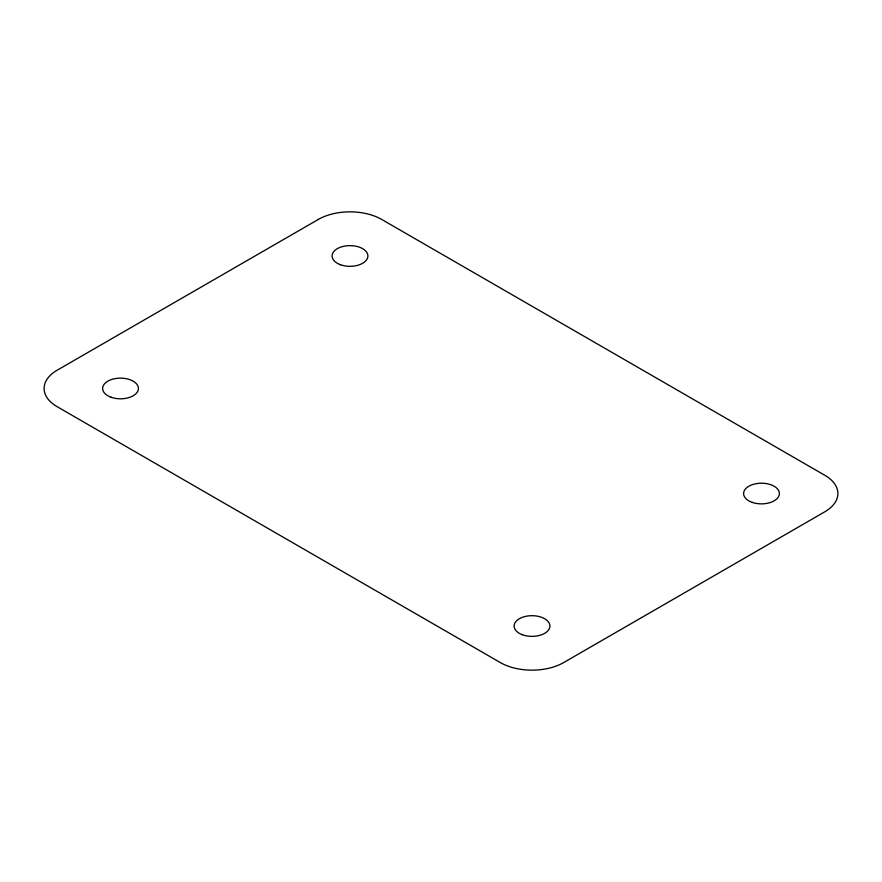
<?xml version="1.0" encoding="UTF-8"?>
<svg xmlns="http://www.w3.org/2000/svg" width="882" height="882" viewBox="0 0 882 882"><rect width="100%" height="100%" fill="white"/><g stroke="black" fill="none" stroke-linecap="round" stroke-linejoin="round"><path stroke-width="1.32" d="M318.347 219.42L57.209 370.186A44.762 25.843 0 0 0 57.209 406.734L500.348 662.58A44.762 25.843 0 0 0 563.653 662.58L824.791 511.814A44.762 25.843 0 0 0 824.791 475.266L381.652 219.42A44.762 25.843 0 0 0 318.347 219.42M111.022 397.231A17.905 10.341 0 0 0 138.408 388.819A17.905 10.341 0 0 0 112.113 379.337A17.905 10.341 0 0 0 111.022 397.231M522.254 634.698A17.905 10.341 0 0 0 549.883 626.573A17.905 10.341 0 0 0 523.875 616.816A17.905 10.341 0 0 0 522.254 634.698M752.17 502.365A17.905 10.341 0 0 0 779.379 493.777A17.905 10.341 0 0 0 752.897 484.472A17.905 10.341 0 0 0 752.17 502.365M340.54 264.754A17.905 10.341 0 0 0 367.893 256.309A17.905 10.341 0 0 0 341.555 246.85A17.905 10.341 0 0 0 340.54 264.754"/></g></svg>
